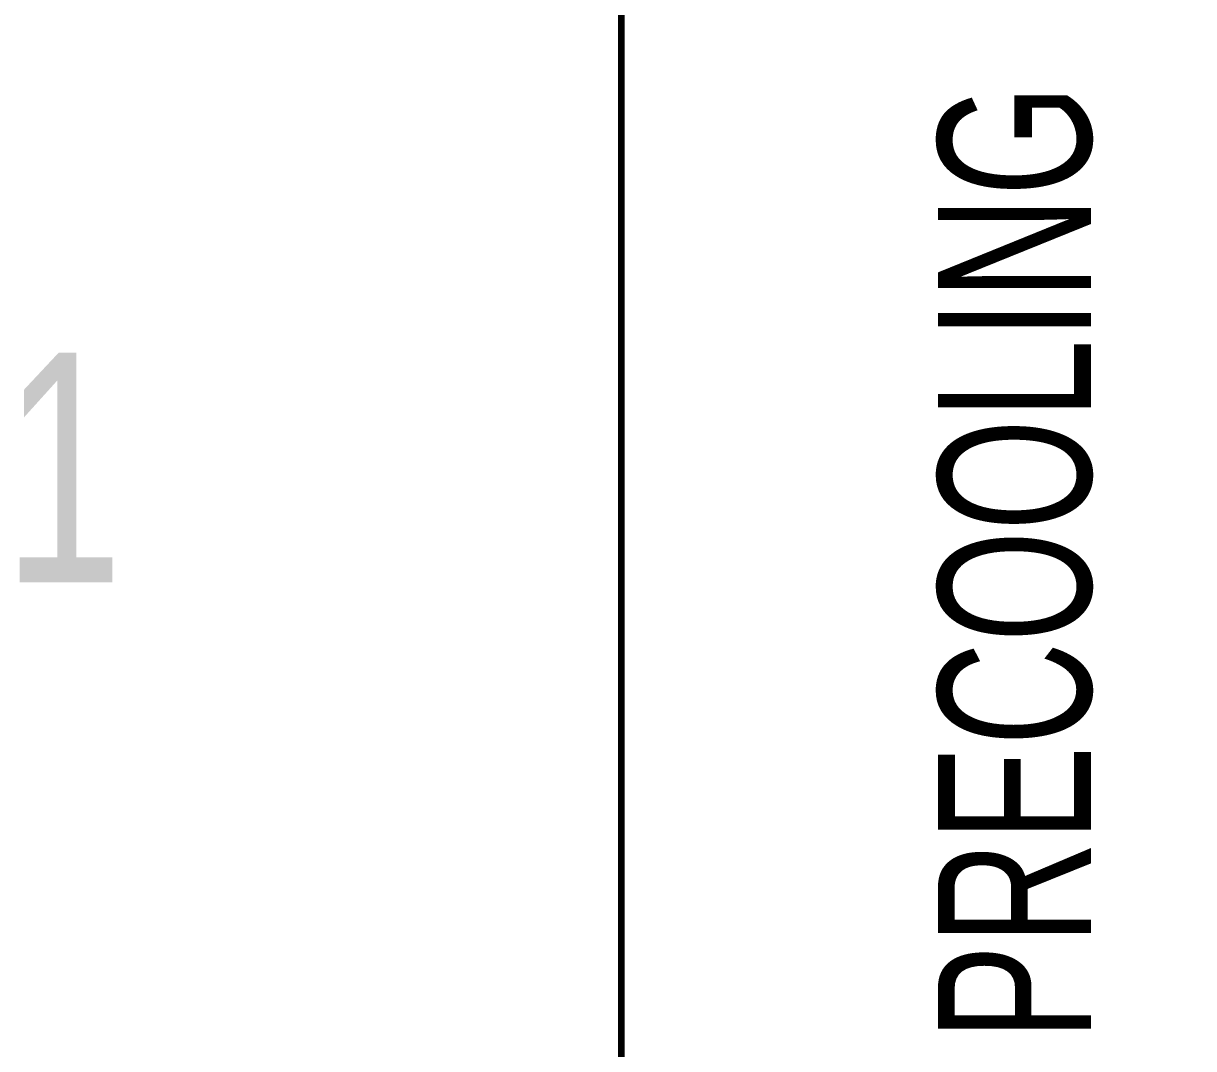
# Model space of a CAD drawing. Extents: x -57244 to 324435, y 15553 to 159369.
# Drawn here: x 69938 to 85223, y 55857 to 69248 of the extents above; entities that cross this region are included whole.
import ezdxf
from ezdxf.enums import TextEntityAlignment as Align

# ---------------------------------------------------------------- set-up
doc = ezdxf.new("R2010")
doc.units = 0
doc.header["$LTSCALE"] = 2000
doc.header["$MEASUREMENT"] = 0
doc.layers.add('AREE PDL', color=7, linetype='CONTINUOUS', lineweight=100)
doc.layers.add('BASE', color=253, linetype='CONTINUOUS')
doc.layers.add('SCRITTE', color=7, linetype='CONTINUOUS')
doc.styles.add('TXT', font='TXT', dxfattribs={"height": 0.2})

msp = doc.modelspace()

# ---------------------------------------------------------------- linework, layer by layer
at = {"layer": 'AREE PDL'}
for points in [[(53072, 71949), (53072, 53837), (77752, 53837), (77752, 71949)], [(77752, 53837), (77752, 71949), (89323, 71949), (89323, 53837)]]:
    msp.add_lwpolyline(points, close=True, dxfattribs=at)
at = {"layer": 'BASE', "linetype": 'Continuous'}
msp.add_lwpolyline([(77752, 56573), (77752, 51102), (77869, 51102)], dxfattribs=at)

# ---------------------------------------------------------------- texts
at = {"layer": 'SCRITTE', "color": 7, "linetype": 'Continuous', "style": 'TXT', "width": 0.7}
msp.add_text('PRECOOLING', height=2000, rotation=90, dxfattribs=at).set_placement((83884, 62206), align=Align.CENTER)
msp.add_text('FEP TR1', height=3000, dxfattribs=at).set_placement((65462, 61949), align=Align.CENTER)

doc.saveas('drawing.dxf')
